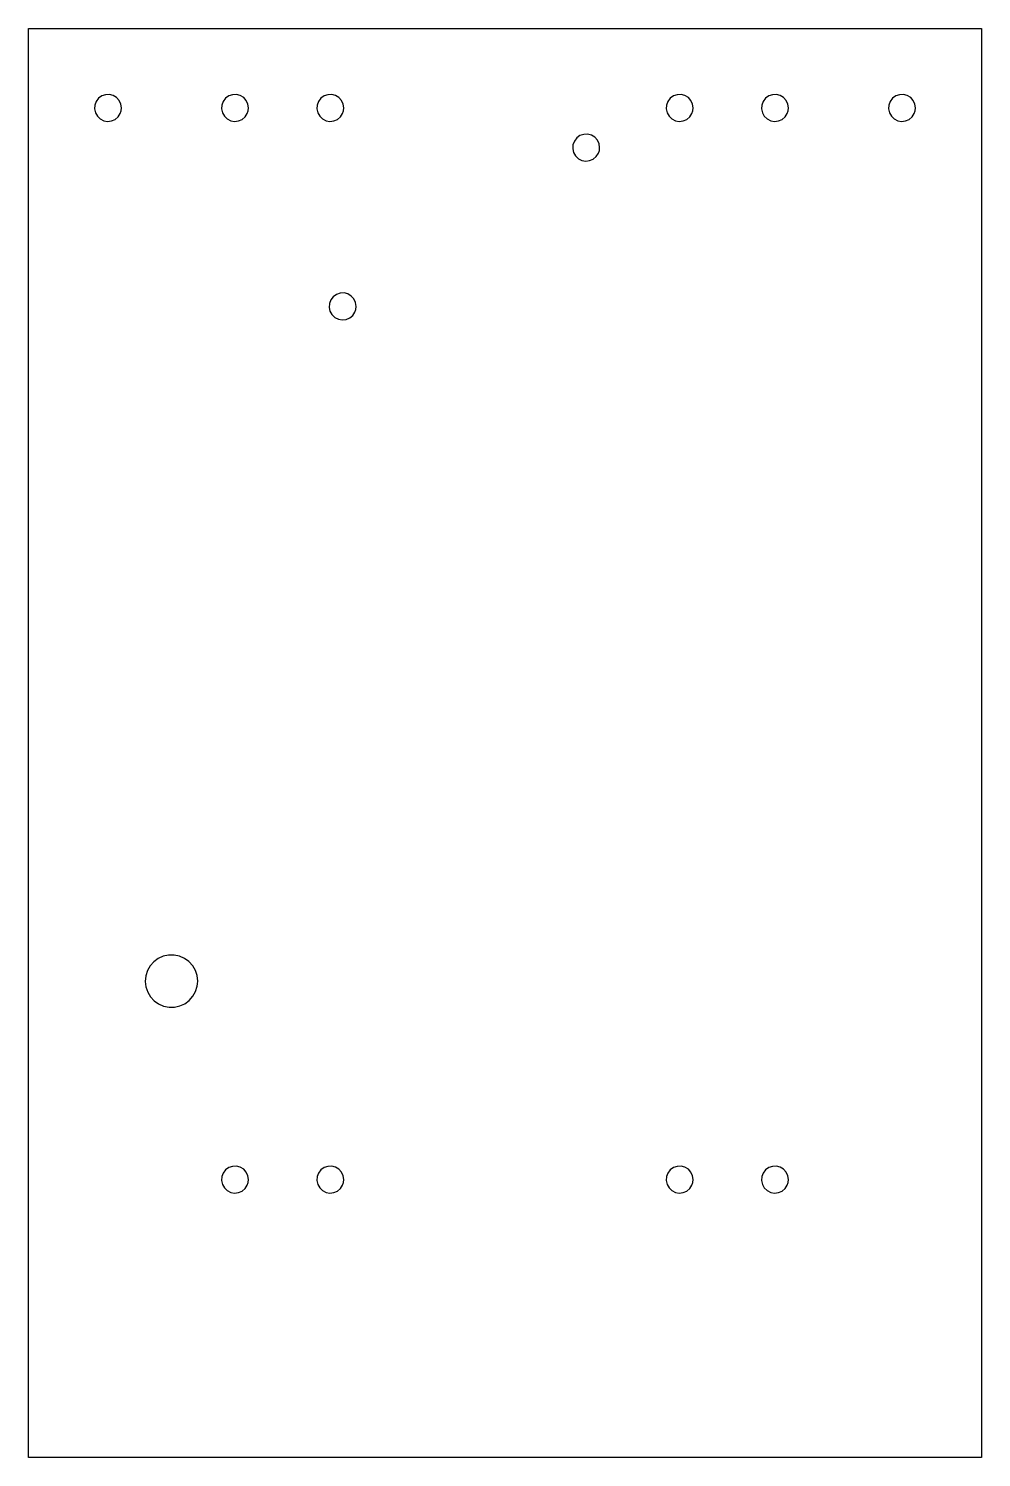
# Model space of a CAD drawing. Header units: millimetres. Extents: x 0 to 120, y 0 to 180.
import ezdxf

# ---------------------------------------------------------------- set-up
doc = ezdxf.new("R2010")
doc.units = ezdxf.units.MM

msp = doc.modelspace()

# ---------------------------------------------------------------- linework, layer by layer
at = {"layer": 'CUT'}
for p, q in [((0, 0), (0, 180)), ((0, 180), (120, 180)), ((120, 180), (120, 0)), ((8.82, 171.22), (8.52, 170.83)), ((9.22, 171.51), (8.82, 171.22)), ((9.69, 171.67), (9.22, 171.51)), ((10.18, 171.69), (9.69, 171.67)), ((10.66, 171.57), (10.18, 171.69)), ((11.09, 171.31), (10.66, 171.57)), ((11.42, 170.94), (11.09, 171.31)), ((24.82, 171.22), (24.52, 170.83)), ((25.22, 171.51), (24.82, 171.22)), ((25.69, 171.67), (25.22, 171.51)), ((26.18, 171.69), (25.69, 171.67)), ((26.66, 171.57), (26.18, 171.69)), ((27.09, 171.31), (26.66, 171.57)), ((27.42, 170.94), (27.09, 171.31)), ((36.82, 171.22), (36.52, 170.83)), ((37.22, 171.51), (36.82, 171.22)), ((37.69, 171.67), (37.22, 171.51)), ((38.18, 171.69), (37.69, 171.67)), ((38.66, 171.57), (38.18, 171.69)), ((39.09, 171.31), (38.66, 171.57)), ((39.42, 170.94), (39.09, 171.31)), ((80.82, 171.22), (80.52, 170.83)), ((81.22, 171.51), (80.82, 171.22)), ((81.69, 171.67), (81.22, 171.51)), ((82.18, 171.69), (81.69, 171.67)), ((82.66, 171.57), (82.18, 171.69)), ((83.09, 171.31), (82.66, 171.57)), ((83.42, 170.94), (83.09, 171.31)), ((92.82, 171.22), (92.52, 170.83)), ((93.22, 171.51), (92.82, 171.22)), ((93.69, 171.67), (93.22, 171.51)), ((94.18, 171.69), (93.69, 171.67)), ((94.66, 171.57), (94.18, 171.69)), ((95.09, 171.31), (94.66, 171.57)), ((95.42, 170.94), (95.09, 171.31)), ((108.82, 171.22), (108.52, 170.83)), ((109.22, 171.51), (108.82, 171.22)), ((109.69, 171.67), (109.22, 171.51)), ((110.18, 171.69), (109.69, 171.67)), ((110.66, 171.57), (110.18, 171.69)), ((111.09, 171.31), (110.66, 171.57)), ((111.42, 170.94), (111.09, 171.31)), ((8.34, 170.37), (8.3, 169.87)), ((8.3, 169.87), (8.41, 169.39)), ((8.52, 170.83), (8.34, 170.37)), ((8.41, 169.39), (8.66, 168.96)), ((11.27, 168.87), (11.54, 169.29)), ((11.63, 170.49), (11.42, 170.94)), ((11.54, 169.29), (11.66, 169.63)), ((11.7, 170), (11.63, 170.49)), ((11.66, 169.63), (11.7, 170)), ((24.34, 170.37), (24.3, 169.87)), ((24.3, 169.87), (24.41, 169.39)), ((24.52, 170.83), (24.34, 170.37)), ((24.41, 169.39), (24.66, 168.96)), ((27.27, 168.87), (27.54, 169.29)), ((27.63, 170.49), (27.42, 170.94)), ((27.54, 169.29), (27.66, 169.63)), ((27.7, 170), (27.63, 170.49)), ((27.66, 169.63), (27.7, 170)), ((36.34, 170.37), (36.3, 169.87)), ((36.3, 169.87), (36.41, 169.39)), ((36.52, 170.83), (36.34, 170.37)), ((36.41, 169.39), (36.66, 168.96)), ((39.27, 168.87), (39.54, 169.29)), ((39.63, 170.49), (39.42, 170.94)), ((39.54, 169.29), (39.66, 169.63)), ((39.7, 170), (39.63, 170.49)), ((39.66, 169.63), (39.7, 170)), ((80.34, 170.37), (80.3, 169.87)), ((80.3, 169.87), (80.41, 169.39)), ((80.52, 170.83), (80.34, 170.37)), ((80.41, 169.39), (80.66, 168.96)), ((83.27, 168.87), (83.54, 169.29)), ((83.63, 170.49), (83.42, 170.94)), ((83.54, 169.29), (83.66, 169.63)), ((83.7, 170), (83.63, 170.49)), ((83.66, 169.63), (83.7, 170)), ((92.34, 170.37), (92.3, 169.87)), ((92.3, 169.87), (92.41, 169.39)), ((92.52, 170.83), (92.34, 170.37)), ((92.41, 169.39), (92.66, 168.96)), ((95.27, 168.87), (95.54, 169.29)), ((95.63, 170.49), (95.42, 170.94)), ((95.54, 169.29), (95.66, 169.63)), ((95.7, 170), (95.63, 170.49)), ((95.66, 169.63), (95.7, 170)), ((108.34, 170.37), (108.3, 169.87)), ((108.3, 169.87), (108.41, 169.39)), ((108.52, 170.83), (108.34, 170.37)), ((108.41, 169.39), (108.66, 168.96)), ((111.27, 168.87), (111.54, 169.29)), ((111.63, 170.49), (111.42, 170.94)), ((111.54, 169.29), (111.66, 169.63)), ((111.7, 170), (111.63, 170.49)), ((111.66, 169.63), (111.7, 170)), ((8.66, 168.96), (9.02, 168.61)), ((9.02, 168.61), (9.46, 168.39)), ((9.46, 168.39), (9.95, 168.3)), ((9.95, 168.3), (10.44, 168.36)), ((10.44, 168.36), (10.89, 168.55)), ((10.89, 168.55), (11.27, 168.87)), ((24.66, 168.96), (25.02, 168.61)), ((25.02, 168.61), (25.46, 168.39)), ((25.46, 168.39), (25.95, 168.3)), ((25.95, 168.3), (26.44, 168.36)), ((26.44, 168.36), (26.89, 168.55)), ((26.89, 168.55), (27.27, 168.87)), ((36.66, 168.96), (37.02, 168.61)), ((37.02, 168.61), (37.46, 168.39)), ((37.46, 168.39), (37.95, 168.3)), ((37.95, 168.3), (38.44, 168.36)), ((38.44, 168.36), (38.89, 168.55)), ((38.89, 168.55), (39.27, 168.87)), ((80.66, 168.96), (81.02, 168.61)), ((81.02, 168.61), (81.46, 168.39)), ((81.46, 168.39), (81.95, 168.3)), ((81.95, 168.3), (82.44, 168.36)), ((82.44, 168.36), (82.89, 168.55)), ((82.89, 168.55), (83.27, 168.87)), ((92.66, 168.96), (93.02, 168.61)), ((93.02, 168.61), (93.46, 168.39)), ((93.46, 168.39), (93.95, 168.3)), ((93.95, 168.3), (94.44, 168.36)), ((94.44, 168.36), (94.89, 168.55)), ((94.89, 168.55), (95.27, 168.87)), ((108.66, 168.96), (109.02, 168.61)), ((109.02, 168.61), (109.46, 168.39)), ((109.46, 168.39), (109.95, 168.3)), ((109.95, 168.3), (110.44, 168.36)), ((110.44, 168.36), (110.89, 168.55)), ((110.89, 168.55), (111.27, 168.87)), ((68.74, 165.83), (68.56, 165.37)), ((69.04, 166.22), (68.74, 165.83)), ((69.44, 166.51), (69.04, 166.22)), ((69.91, 166.67), (69.44, 166.51)), ((70.41, 166.69), (69.91, 166.67)), ((70.89, 166.57), (70.41, 166.69)), ((71.31, 166.31), (70.89, 166.57)), ((71.64, 165.94), (71.31, 166.31)), ((71.85, 165.49), (71.64, 165.94)), ((68.56, 165.37), (68.53, 164.87)), ((68.53, 164.87), (68.64, 164.39)), ((68.64, 164.39), (68.88, 163.96)), ((68.88, 163.96), (69.24, 163.61)), ((71.12, 163.55), (71.5, 163.87)), ((71.5, 163.87), (71.77, 164.29)), ((71.77, 164.29), (71.89, 164.63)), ((71.92, 165), (71.85, 165.49)), ((71.89, 164.63), (71.92, 165)), ((69.24, 163.61), (69.68, 163.39)), ((69.68, 163.39), (70.17, 163.3)), ((70.17, 163.3), (70.66, 163.36)), ((70.66, 163.36), (71.12, 163.55)), ((38.07, 145.83), (37.89, 145.37)), ((38.37, 146.22), (38.07, 145.83)), ((38.77, 146.51), (38.37, 146.22)), ((39.24, 146.67), (38.77, 146.51)), ((39.73, 146.69), (39.24, 146.67)), ((40.21, 146.57), (39.73, 146.69)), ((40.64, 146.31), (40.21, 146.57)), ((40.97, 145.94), (40.64, 146.31)), ((41.18, 145.49), (40.97, 145.94)), ((37.89, 145.37), (37.85, 144.87)), ((37.85, 144.87), (37.96, 144.39)), ((37.96, 144.39), (38.21, 143.96)), ((40.82, 143.87), (41.09, 144.29)), ((41.09, 144.29), (41.21, 144.63)), ((41.25, 145), (41.18, 145.49)), ((41.21, 144.63), (41.25, 145)), ((38.21, 143.96), (38.57, 143.61)), ((38.57, 143.61), (39.01, 143.39)), ((39.01, 143.39), (39.5, 143.3)), ((39.5, 143.3), (39.99, 143.36)), ((39.99, 143.36), (40.44, 143.55)), ((40.44, 143.55), (40.82, 143.87)), ((16.97, 63.13), (16.34, 62.85)), ((17.64, 63.28), (16.97, 63.13)), ((18.33, 63.28), (17.64, 63.28)), ((19.01, 63.14), (18.33, 63.28)), ((19.64, 62.86), (19.01, 63.14)), ((14.98, 61.32), (14.77, 60.66)), ((15.32, 61.92), (14.98, 61.32)), ((15.78, 62.44), (15.32, 61.92)), ((16.34, 62.85), (15.78, 62.44)), ((20.2, 62.46), (19.64, 62.86)), ((20.67, 61.94), (20.2, 62.46)), ((21.01, 61.35), (20.67, 61.94)), ((21.23, 60.69), (21.01, 61.35)), ((14.77, 60.66), (14.7, 59.97)), ((14.7, 59.97), (14.78, 59.29)), ((21.3, 60), (21.23, 60.69)), ((21.24, 59.36), (21.28, 59.68)), ((21.28, 59.68), (21.3, 60)), ((14.78, 59.29), (15, 58.63)), ((15, 58.63), (15.35, 58.04)), ((15.35, 58.04), (15.82, 57.53)), ((20.24, 57.58), (20.7, 58.1)), ((20.7, 58.1), (21.03, 58.7)), ((21.03, 58.7), (21.24, 59.36)), ((15.82, 57.53), (16.38, 57.13)), ((16.38, 57.13), (17.01, 56.85)), ((17.01, 56.85), (17.69, 56.71)), ((17.69, 56.71), (18.38, 56.72)), ((18.38, 56.72), (19.06, 56.87)), ((19.06, 56.87), (19.69, 57.16)), ((19.69, 57.16), (20.24, 57.58)), ((24.82, 36.22), (24.52, 35.83)), ((25.22, 36.51), (24.82, 36.22)), ((25.69, 36.67), (25.22, 36.51)), ((26.18, 36.69), (25.69, 36.67)), ((26.66, 36.57), (26.18, 36.69)), ((27.09, 36.31), (26.66, 36.57)), ((27.42, 35.94), (27.09, 36.31)), ((36.82, 36.22), (36.52, 35.83)), ((37.22, 36.51), (36.82, 36.22)), ((37.69, 36.67), (37.22, 36.51)), ((38.18, 36.69), (37.69, 36.67)), ((38.66, 36.57), (38.18, 36.69)), ((39.09, 36.31), (38.66, 36.57)), ((39.42, 35.94), (39.09, 36.31)), ((80.82, 36.22), (80.52, 35.83)), ((81.22, 36.51), (80.82, 36.22)), ((81.69, 36.67), (81.22, 36.51)), ((82.18, 36.69), (81.69, 36.67)), ((82.66, 36.57), (82.18, 36.69)), ((83.09, 36.31), (82.66, 36.57)), ((83.42, 35.94), (83.09, 36.31)), ((92.82, 36.22), (92.52, 35.83)), ((93.22, 36.51), (92.82, 36.22)), ((93.69, 36.67), (93.22, 36.51)), ((94.18, 36.69), (93.69, 36.67)), ((94.66, 36.57), (94.18, 36.69)), ((95.09, 36.31), (94.66, 36.57)), ((95.42, 35.94), (95.09, 36.31)), ((24.34, 35.37), (24.3, 34.87)), ((24.3, 34.87), (24.41, 34.39)), ((24.52, 35.83), (24.34, 35.37)), ((24.41, 34.39), (24.66, 33.96)), ((27.27, 33.87), (27.54, 34.29)), ((27.63, 35.49), (27.42, 35.94)), ((27.54, 34.29), (27.66, 34.63)), ((27.7, 35), (27.63, 35.49)), ((27.66, 34.63), (27.7, 35)), ((36.34, 35.37), (36.3, 34.87)), ((36.3, 34.87), (36.41, 34.39)), ((36.52, 35.83), (36.34, 35.37)), ((36.41, 34.39), (36.66, 33.96)), ((39.27, 33.87), (39.54, 34.29)), ((39.63, 35.49), (39.42, 35.94)), ((39.54, 34.29), (39.66, 34.63)), ((39.7, 35), (39.63, 35.49)), ((39.66, 34.63), (39.7, 35)), ((80.34, 35.37), (80.3, 34.87)), ((80.3, 34.87), (80.41, 34.39)), ((80.52, 35.83), (80.34, 35.37)), ((80.41, 34.39), (80.66, 33.96)), ((83.27, 33.87), (83.54, 34.29)), ((83.63, 35.49), (83.42, 35.94)), ((83.54, 34.29), (83.66, 34.63)), ((83.7, 35), (83.63, 35.49)), ((83.66, 34.63), (83.7, 35)), ((92.34, 35.37), (92.3, 34.87)), ((92.3, 34.87), (92.41, 34.39)), ((92.52, 35.83), (92.34, 35.37)), ((92.41, 34.39), (92.66, 33.96)), ((95.27, 33.87), (95.54, 34.29)), ((95.63, 35.49), (95.42, 35.94)), ((95.54, 34.29), (95.66, 34.63)), ((95.7, 35), (95.63, 35.49)), ((95.66, 34.63), (95.7, 35)), ((24.66, 33.96), (25.02, 33.61)), ((25.02, 33.61), (25.46, 33.39)), ((25.46, 33.39), (25.95, 33.3)), ((25.95, 33.3), (26.44, 33.36)), ((26.44, 33.36), (26.89, 33.55)), ((26.89, 33.55), (27.27, 33.87)), ((36.66, 33.96), (37.02, 33.61)), ((37.02, 33.61), (37.46, 33.39)), ((37.46, 33.39), (37.95, 33.3)), ((37.95, 33.3), (38.44, 33.36)), ((38.44, 33.36), (38.89, 33.55)), ((38.89, 33.55), (39.27, 33.87)), ((80.66, 33.96), (81.02, 33.61)), ((81.02, 33.61), (81.46, 33.39)), ((81.46, 33.39), (81.95, 33.3)), ((81.95, 33.3), (82.44, 33.36)), ((82.44, 33.36), (82.89, 33.55)), ((82.89, 33.55), (83.27, 33.87)), ((92.66, 33.96), (93.02, 33.61)), ((93.02, 33.61), (93.46, 33.39)), ((93.46, 33.39), (93.95, 33.3)), ((93.95, 33.3), (94.44, 33.36)), ((94.44, 33.36), (94.89, 33.55)), ((94.89, 33.55), (95.27, 33.87)), ((120, 0), (0, 0))]:
    msp.add_line(p, q, dxfattribs=at)

doc.saveas('drawing.dxf')
